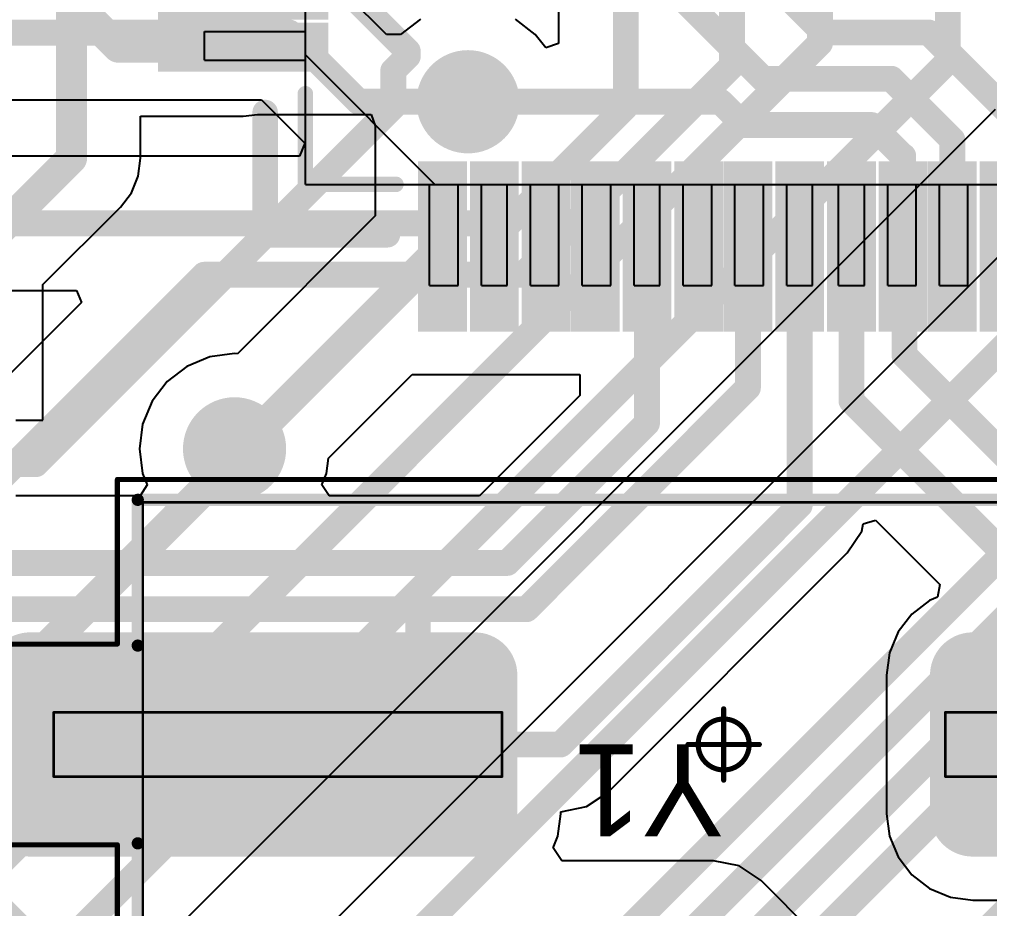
# Model space of a CAD drawing. Header units: millimetres. Extents: x 12 to 126, y 25 to 105.
# Drawn here: x 34.69 to 44.21, y 70.19 to 78.91 of the extents above; entities that cross this region are included whole.
import ezdxf

# ---------------------------------------------------------------- set-up
doc = ezdxf.new("R2010")
doc.units = ezdxf.units.MM
for name, color, linetype in [('BottomLayer', 5, 'Continuous'), ('BottomSolder', 6, 'Continuous'), ('Mechanical11', 56, 'Continuous'), ('Mechanical12', 56, 'Continuous'), ('Mechanical13', 56, 'Continuous'), ('Mechanical15', 56, 'Continuous'), ('Mechanical16', 56, 'Continuous'), ('MultiLayer', 9, 'Continuous'), ('TopLayer', 1, 'Continuous'), ('TopOverlay', 2, 'Continuous'), ('TopPaste', 8, 'Continuous'), ('TopSolder', 216, 'Continuous'), ('ViaHoleLayer', 16, 'Continuous')]:
    doc.layers.add(name, color=color, linetype=linetype)

# ---------------------------------------------------------------- blocks, each defined once
blk = doc.blocks.new('XTAL1140X475X430D1315L440X63M_31')
at = {"layer": 'Mechanical11', "const_width": 0.12}
for points in [[(5.75, 2.4), (5.75, -2.4)], [(5.75, -2.4), (-5.75, -2.4)]]:
    blk.add_lwpolyline(points, dxfattribs=at)
at = {"layer": 'Mechanical11', "const_width": 0.06}
blk.add_lwpolyline([(5.72, -2.4, 1), (5.78, -2.4, 1)], format="xyb", close=True, dxfattribs=at)
blk.add_lwpolyline([(5.72, -2.4, 1), (5.78, -2.4, 1)], format="xyb", close=True, dxfattribs=at)
at = {"layer": 'Mechanical12', "const_width": 0.025}
for points in [[(5.7, 2.375), (5.7, -2.375)], [(-2.175, 0.315), (-6.575, 0.315)], [(-2.175, 0.315), (-2.175, -0.315)], [(2.175, 0.315), (2.175, -0.315)], [(6.575, 0.315), (2.175, 0.315)], [(6.575, 0.315), (6.575, -0.315)], [(-2.175, -0.315), (-6.575, -0.315)], [(6.575, -0.315), (2.175, -0.315)], [(5.7, -2.375), (-5.7, -2.375)]]:
    blk.add_lwpolyline(points, dxfattribs=at)
at = {"layer": 'Mechanical12', "const_width": 0.0125}
for points in [[(-2.1813, 0.315, 1), (-2.1688, 0.315, 1)], [(-2.1813, 0.315, 1), (-2.1688, 0.315, 1)], [(2.1687, 0.315, 1), (2.1812, 0.315, 1)], [(2.1687, 0.315, 1), (2.1812, 0.315, 1)], [(6.5687, 0.315, 1), (6.5812, 0.315, 1)], [(6.5687, 0.315, 1), (6.5812, 0.315, 1)], [(-2.1813, -0.315, 1), (-2.1688, -0.315, 1)], [(-2.1813, -0.315, 1), (-2.1688, -0.315, 1)], [(2.1687, -0.315, 1), (2.1812, -0.315, 1)], [(2.1687, -0.315, 1), (2.1812, -0.315, 1)], [(6.5687, -0.315, 1), (6.5812, -0.315, 1)], [(6.5687, -0.315, 1), (6.5812, -0.315, 1)], [(5.6937, -2.375, 1), (5.7062, -2.375, 1)], [(5.6937, -2.375, 1), (5.7062, -2.375, 1)]]:
    blk.add_lwpolyline(points, format="xyb", close=True, dxfattribs=at)
at = {"layer": 'Mechanical15', "const_width": 0.05}
for points in [[(5.95, 2.6), (5.95, 0.985)], [(7.325, 0.985), (5.95, 0.985)], [(0, 0.35), (0, -0.35)], [(0.35, 0), (-0.35, 0)], [(5.95, -0.985), (5.95, -2.6)], [(7.325, -0.985), (5.95, -0.985)], [(5.95, -2.6), (-5.95, -2.6)]]:
    blk.add_lwpolyline(points, dxfattribs=at)
at = {"layer": 'Mechanical15'}
for points, const_width in [([(5.9375, 0.985, 1), (5.9625, 0.985, 1)], 0.025), ([(5.9375, 0.985, 1), (5.9625, 0.985, 1)], 0.025), ([(-0.0125, 0.35, 1), (0.0125, 0.35, 1)], 0.025), ([(0.25, 0, 1), (-0.25, 0, 1)], 0.05), ([(-0.3625, 0, 1), (-0.3375, 0, 1)], 0.025), ([(-0.2625, 0, 1), (-0.2375, 0, 1)], 0.025), ([(0.2375, 0, 1), (0.2625, 0, 1)], 0.025), ([(0.3375, 0, 1), (0.3625, 0, 1)], 0.025), ([(-0.0125, -0.35, 1), (0.0125, -0.35, 1)], 0.025), ([(5.9375, -0.985, 1), (5.9625, -0.985, 1)], 0.025), ([(5.9375, -0.985, 1), (5.9625, -0.985, 1)], 0.025), ([(5.9375, -2.6, 1), (5.9625, -2.6, 1)], 0.025), ([(5.9375, -2.6, 1), (5.9625, -2.6, 1)], 0.025)]:
    blk.add_lwpolyline(points, format="xyb", close=True, dxfattribs=dict(at, const_width=const_width))
at = {"layer": 'TopLayer', "const_width": 0.32}
for points in [[(-2.605, 0.68, 1), (-2.285, 0.68, 1)], [(2.285, 0.68, 1), (2.605, 0.68, 1)], [(6.645, 0.68, 1), (6.965, 0.68, 1)], [(-2.605, -0.68, 1), (-2.285, -0.68, 1)], [(2.285, -0.68, 1), (2.605, -0.68, 1)], [(6.645, -0.68, 1), (6.965, -0.68, 1)]]:
    blk.add_lwpolyline(points, format="xyb", close=True, dxfattribs=at)
at = {"layer": 'TopLayer'}
for points in [[(-2.445, 1), (-6.805, 1), (-2.445, -1), (-6.805, -1)], [(2.445, -1), (6.805, -1), (2.445, 1), (6.805, 1)], [(-2.125, 0.68), (-7.125, 0.68), (-2.125, -0.68), (-7.125, -0.68)], [(2.125, -0.68), (7.125, -0.68), (2.125, 0.68), (7.125, 0.68)]]:
    blk.add_solid(points, dxfattribs=at)
at = {"layer": 'TopOverlay', "const_width": 0.12}
for points in [[(5.75, 2.4), (5.75, 0.97)], [(5.75, -0.97), (5.75, -2.4)], [(5.75, -2.4), (-5.75, -2.4)]]:
    blk.add_lwpolyline(points, dxfattribs=at)
at = {"layer": 'TopOverlay', "const_width": 0.06}
for points in [[(5.72, 0.97, 1), (5.78, 0.97, 1)], [(5.72, -0.97, 1), (5.78, -0.97, 1)], [(5.72, -2.4, 1), (5.78, -2.4, 1)], [(5.72, -2.4, 1), (5.78, -2.4, 1)]]:
    blk.add_lwpolyline(points, format="xyb", close=True, dxfattribs=at)
at = {"layer": 'TopPaste', "const_width": 0.32}
for points in [[(-2.605, 0.68, 1), (-2.285, 0.68, 1)], [(2.285, 0.68, 1), (2.605, 0.68, 1)], [(6.645, 0.68, 1), (6.965, 0.68, 1)], [(-2.605, -0.68, 1), (-2.285, -0.68, 1)], [(2.285, -0.68, 1), (2.605, -0.68, 1)], [(6.645, -0.68, 1), (6.965, -0.68, 1)]]:
    blk.add_lwpolyline(points, format="xyb", close=True, dxfattribs=at)
at = {"layer": 'TopPaste'}
for points in [[(-2.445, 1), (-6.805, 1), (-2.445, -1), (-6.805, -1)], [(2.445, -1), (6.805, -1), (2.445, 1), (6.805, 1)], [(-2.125, 0.68), (-7.125, 0.68), (-2.125, -0.68), (-7.125, -0.68)], [(2.125, -0.68), (7.125, -0.68), (2.125, 0.68), (7.125, 0.68)]]:
    blk.add_solid(points, dxfattribs=at)
at = {"layer": 'TopSolder', "const_width": 0.42}
for points in [[(-2.655, 0.68, 1), (-2.235, 0.68, 1)], [(2.235, 0.68, 1), (2.655, 0.68, 1)], [(6.595, 0.68, 1), (7.015, 0.68, 1)], [(-2.655, -0.68, 1), (-2.235, -0.68, 1)], [(2.235, -0.68, 1), (2.655, -0.68, 1)], [(6.595, -0.68, 1), (7.015, -0.68, 1)]]:
    blk.add_lwpolyline(points, format="xyb", close=True, dxfattribs=at)
at = {"layer": 'TopSolder'}
for points in [[(-2.445, 1.1), (-6.805, 1.1), (-2.445, -1.1), (-6.805, -1.1)], [(2.445, -1.1), (6.805, -1.1), (2.445, 1.1), (6.805, 1.1)], [(-2.025, 0.68), (-7.225, 0.68), (-2.025, -0.68), (-7.225, -0.68)], [(2.025, -0.68), (7.225, -0.68), (2.025, 0.68), (7.225, 0.68)]]:
    blk.add_solid(points, dxfattribs=at)
at = {"layer": 'Mechanical16'}
blk.add_text('Y1', height=0.9, dxfattribs=at).set_placement((0, 0))
blk = doc.blocks.new('QFP50P1200X1200X160_64N_99')
at = {"layer": 'Mechanical13'}
for points in [[(-3.8862, 6.096), (-3.8862, 5.1054)], [(-3.8862, 6.096), (-3.6068, 6.096)], [(-3.8862, 6.096), (-3.8862, 5.1054)], [(-3.8862, 6.096), (-3.6068, 6.096)], [(-3.6068, 6.096), (-3.6068, 5.1054)], [(-3.6068, 6.096), (-3.6068, 5.1054)], [(-5.1054, 5.1054), (-5.1054, -5.1054)], [(-5.1054, 5.1054), (5.1054, 5.1054)], [(-3.8354, 5.1054), (-5.1054, 3.8354)], [(-5.1054, 5.1054), (-5.1054, -5.1054)], [(-5.1054, 5.1054), (5.1054, 5.1054)], [(-3.8354, 5.1054), (-5.1054, 3.8354)], [(-3.8862, 5.1054), (-3.8354, 5.1054)], [(-3.8862, 5.1054), (-3.8354, 5.1054)], [(-3.8354, 5.1054), (-3.6068, 5.1054)], [(-3.8354, 5.1054), (-3.6068, 5.1054)], [(-6.096, 3.8862), (-6.096, 3.6068)], [(-6.096, 3.8862), (-5.1054, 3.8862)], [(-6.096, 3.8862), (-6.096, 3.6068)], [(-6.096, 3.8862), (-5.1054, 3.8862)], [(-5.1054, 3.8862), (-5.1054, 3.8354)], [(-5.1054, 3.8862), (-5.1054, 3.8354)], [(-5.1054, 3.8354), (-5.1054, 3.6068)], [(-5.1054, 3.8354), (-5.1054, 3.6068)], [(-6.096, 3.6068), (-5.1054, 3.6068)], [(-6.096, 3.6068), (-5.1054, 3.6068)], [(-6.096, 3.3782), (-6.096, 3.1242)], [(-6.096, 3.3782), (-5.1054, 3.3782)], [(-6.096, 3.3782), (-6.096, 3.1242)], [(-6.096, 3.3782), (-5.1054, 3.3782)], [(-5.1054, 3.3782), (-5.1054, 3.1242)], [(-5.1054, 3.3782), (-5.1054, 3.1242)], [(-6.096, 3.1242), (-5.1054, 3.1242)], [(-6.096, 3.1242), (-5.1054, 3.1242)], [(-6.096, 2.8956), (-6.096, 2.6162)], [(-6.096, 2.8956), (-5.1054, 2.8956)], [(-6.096, 2.8956), (-6.096, 2.6162)], [(-6.096, 2.8956), (-5.1054, 2.8956)], [(-5.1054, 2.8956), (-5.1054, 2.6162)], [(-5.1054, 2.8956), (-5.1054, 2.6162)], [(-6.096, 2.6162), (-5.1054, 2.6162)], [(-6.096, 2.6162), (-5.1054, 2.6162)], [(-6.096, 2.3876), (-6.096, 2.1082)], [(-6.096, 2.3876), (-5.1054, 2.3876)], [(-6.096, 2.3876), (-6.096, 2.1082)], [(-6.096, 2.3876), (-5.1054, 2.3876)], [(-5.1054, 2.3876), (-5.1054, 2.1082)], [(-5.1054, 2.3876), (-5.1054, 2.1082)], [(-6.096, 2.1082), (-5.1054, 2.1082)], [(-6.096, 2.1082), (-5.1054, 2.1082)], [(-6.096, 1.8796), (-6.096, 1.6256)], [(-6.096, 1.8796), (-5.1054, 1.8796)], [(-6.096, 1.8796), (-6.096, 1.6256)], [(-6.096, 1.8796), (-5.1054, 1.8796)], [(-5.1054, 1.8796), (-5.1054, 1.6256)], [(-5.1054, 1.8796), (-5.1054, 1.6256)], [(-6.096, 1.6256), (-5.1054, 1.6256)], [(-6.096, 1.6256), (-5.1054, 1.6256)], [(-6.096, 1.397), (-6.096, 1.1176)], [(-6.096, 1.397), (-5.1054, 1.397)], [(-6.096, 1.397), (-6.096, 1.1176)], [(-6.096, 1.397), (-5.1054, 1.397)], [(-5.1054, 1.397), (-5.1054, 1.1176)], [(-5.1054, 1.397), (-5.1054, 1.1176)], [(-6.096, 1.1176), (-5.1054, 1.1176)], [(-6.096, 1.1176), (-5.1054, 1.1176)], [(-6.096, 0.889), (-6.096, 0.6096)], [(-6.096, 0.889), (-5.1054, 0.889)], [(-6.096, 0.889), (-6.096, 0.6096)], [(-6.096, 0.889), (-5.1054, 0.889)], [(-5.1054, 0.889), (-5.1054, 0.6096)], [(-5.1054, 0.889), (-5.1054, 0.6096)], [(-6.096, 0.6096), (-5.1054, 0.6096)], [(-6.096, 0.6096), (-5.1054, 0.6096)], [(-6.096, 0.381), (-6.096, 0.127)], [(-6.096, 0.381), (-5.1054, 0.381)], [(-6.096, 0.381), (-6.096, 0.127)], [(-6.096, 0.381), (-5.1054, 0.381)], [(-5.1054, 0.381), (-5.1054, 0.127)], [(-5.1054, 0.381), (-5.1054, 0.127)], [(-6.096, 0.127), (-5.1054, 0.127)], [(-6.096, 0.127), (-5.1054, 0.127)], [(-6.096, -0.127), (-6.096, -0.381)], [(-6.096, -0.127), (-5.1054, -0.127)], [(-6.096, -0.127), (-6.096, -0.381)], [(-6.096, -0.127), (-5.1054, -0.127)], [(-5.1054, -0.127), (-5.1054, -0.381)], [(-5.1054, -0.127), (-5.1054, -0.381)], [(-6.096, -0.381), (-5.1054, -0.381)], [(-6.096, -0.381), (-5.1054, -0.381)], [(-6.096, -0.6096), (-6.096, -0.889)], [(-6.096, -0.6096), (-5.1054, -0.6096)], [(-6.096, -0.6096), (-6.096, -0.889)], [(-6.096, -0.6096), (-5.1054, -0.6096)], [(-5.1054, -0.6096), (-5.1054, -0.889)], [(-5.1054, -0.6096), (-5.1054, -0.889)], [(-6.096, -0.889), (-5.1054, -0.889)], [(-6.096, -0.889), (-5.1054, -0.889)], [(-6.096, -1.1176), (-6.096, -1.397)], [(-6.096, -1.1176), (-5.1054, -1.1176)], [(-6.096, -1.1176), (-6.096, -1.397)], [(-6.096, -1.1176), (-5.1054, -1.1176)], [(-5.1054, -1.1176), (-5.1054, -1.397)], [(-5.1054, -1.1176), (-5.1054, -1.397)], [(-6.096, -1.397), (-5.1054, -1.397)], [(-6.096, -1.397), (-5.1054, -1.397)]]:
    blk.add_lwpolyline(points, dxfattribs=at)
for points in [[(-3.8862, 6.096, 1), (-3.8862, 6.096, 1)], [(-3.8862, 6.096, 1), (-3.8862, 6.096, 1)], [(-3.8862, 6.096, 1), (-3.8862, 6.096, 1)], [(-3.8862, 6.096, 1), (-3.8862, 6.096, 1)], [(-3.6068, 6.096, 1), (-3.6068, 6.096, 1)], [(-3.6068, 6.096, 1), (-3.6068, 6.096, 1)], [(-3.6068, 6.096, 1), (-3.6068, 6.096, 1)], [(-3.6068, 6.096, 1), (-3.6068, 6.096, 1)], [(-5.1054, 5.1054, 1), (-5.1054, 5.1054, 1)], [(-5.1054, 5.1054, 1), (-5.1054, 5.1054, 1)], [(-5.1054, 5.1054, 1), (-5.1054, 5.1054, 1)], [(-5.1054, 5.1054, 1), (-5.1054, 5.1054, 1)], [(-3.8862, 5.1054, 1), (-3.8862, 5.1054, 1)], [(-3.8862, 5.1054, 1), (-3.8862, 5.1054, 1)], [(-3.8862, 5.1054, 1), (-3.8862, 5.1054, 1)], [(-3.8862, 5.1054, 1), (-3.8862, 5.1054, 1)], [(-3.8354, 5.1054, 1), (-3.8354, 5.1054, 1)], [(-3.8354, 5.1054, 1), (-3.8354, 5.1054, 1)], [(-3.8354, 5.1054, 1), (-3.8354, 5.1054, 1)], [(-3.8354, 5.1054, 1), (-3.8354, 5.1054, 1)], [(-3.8354, 5.1054, 1), (-3.8354, 5.1054, 1)], [(-3.8354, 5.1054, 1), (-3.8354, 5.1054, 1)], [(-3.6068, 5.1054, 1), (-3.6068, 5.1054, 1)], [(-3.6068, 5.1054, 1), (-3.6068, 5.1054, 1)], [(-3.6068, 5.1054, 1), (-3.6068, 5.1054, 1)], [(-3.6068, 5.1054, 1), (-3.6068, 5.1054, 1)], [(-6.096, 3.8862, 1), (-6.096, 3.8862, 1)], [(-6.096, 3.8862, 1), (-6.096, 3.8862, 1)], [(-6.096, 3.8862, 1), (-6.096, 3.8862, 1)], [(-6.096, 3.8862, 1), (-6.096, 3.8862, 1)], [(-5.1054, 3.8862, 1), (-5.1054, 3.8862, 1)], [(-5.1054, 3.8862, 1), (-5.1054, 3.8862, 1)], [(-5.1054, 3.8862, 1), (-5.1054, 3.8862, 1)], [(-5.1054, 3.8862, 1), (-5.1054, 3.8862, 1)], [(-5.1054, 3.8354, 1), (-5.1054, 3.8354, 1)], [(-5.1054, 3.8354, 1), (-5.1054, 3.8354, 1)], [(-5.1054, 3.8354, 1), (-5.1054, 3.8354, 1)], [(-5.1054, 3.8354, 1), (-5.1054, 3.8354, 1)], [(-5.1054, 3.8354, 1), (-5.1054, 3.8354, 1)], [(-5.1054, 3.8354, 1), (-5.1054, 3.8354, 1)], [(-6.096, 3.6068, 1), (-6.096, 3.6068, 1)], [(-6.096, 3.6068, 1), (-6.096, 3.6068, 1)], [(-6.096, 3.6068, 1), (-6.096, 3.6068, 1)], [(-6.096, 3.6068, 1), (-6.096, 3.6068, 1)], [(-5.1054, 3.6068, 1), (-5.1054, 3.6068, 1)], [(-5.1054, 3.6068, 1), (-5.1054, 3.6068, 1)], [(-5.1054, 3.6068, 1), (-5.1054, 3.6068, 1)], [(-5.1054, 3.6068, 1), (-5.1054, 3.6068, 1)], [(-6.096, 3.3782, 1), (-6.096, 3.3782, 1)], [(-6.096, 3.3782, 1), (-6.096, 3.3782, 1)], [(-6.096, 3.3782, 1), (-6.096, 3.3782, 1)], [(-6.096, 3.3782, 1), (-6.096, 3.3782, 1)], [(-5.1054, 3.3782, 1), (-5.1054, 3.3782, 1)], [(-5.1054, 3.3782, 1), (-5.1054, 3.3782, 1)], [(-5.1054, 3.3782, 1), (-5.1054, 3.3782, 1)], [(-5.1054, 3.3782, 1), (-5.1054, 3.3782, 1)], [(-6.096, 3.1242, 1), (-6.096, 3.1242, 1)], [(-6.096, 3.1242, 1), (-6.096, 3.1242, 1)], [(-6.096, 3.1242, 1), (-6.096, 3.1242, 1)], [(-6.096, 3.1242, 1), (-6.096, 3.1242, 1)], [(-5.1054, 3.1242, 1), (-5.1054, 3.1242, 1)], [(-5.1054, 3.1242, 1), (-5.1054, 3.1242, 1)], [(-5.1054, 3.1242, 1), (-5.1054, 3.1242, 1)], [(-5.1054, 3.1242, 1), (-5.1054, 3.1242, 1)], [(-6.096, 2.8956, 1), (-6.096, 2.8956, 1)], [(-6.096, 2.8956, 1), (-6.096, 2.8956, 1)], [(-6.096, 2.8956, 1), (-6.096, 2.8956, 1)], [(-6.096, 2.8956, 1), (-6.096, 2.8956, 1)], [(-5.1054, 2.8956, 1), (-5.1054, 2.8956, 1)], [(-5.1054, 2.8956, 1), (-5.1054, 2.8956, 1)], [(-5.1054, 2.8956, 1), (-5.1054, 2.8956, 1)], [(-5.1054, 2.8956, 1), (-5.1054, 2.8956, 1)], [(-6.096, 2.6162, 1), (-6.096, 2.6162, 1)], [(-6.096, 2.6162, 1), (-6.096, 2.6162, 1)], [(-6.096, 2.6162, 1), (-6.096, 2.6162, 1)], [(-6.096, 2.6162, 1), (-6.096, 2.6162, 1)], [(-5.1054, 2.6162, 1), (-5.1054, 2.6162, 1)], [(-5.1054, 2.6162, 1), (-5.1054, 2.6162, 1)], [(-5.1054, 2.6162, 1), (-5.1054, 2.6162, 1)], [(-5.1054, 2.6162, 1), (-5.1054, 2.6162, 1)], [(-6.096, 2.3876, 1), (-6.096, 2.3876, 1)], [(-6.096, 2.3876, 1), (-6.096, 2.3876, 1)], [(-6.096, 2.3876, 1), (-6.096, 2.3876, 1)], [(-6.096, 2.3876, 1), (-6.096, 2.3876, 1)], [(-5.1054, 2.3876, 1), (-5.1054, 2.3876, 1)], [(-5.1054, 2.3876, 1), (-5.1054, 2.3876, 1)], [(-5.1054, 2.3876, 1), (-5.1054, 2.3876, 1)], [(-5.1054, 2.3876, 1), (-5.1054, 2.3876, 1)], [(-6.096, 2.1082, 1), (-6.096, 2.1082, 1)], [(-6.096, 2.1082, 1), (-6.096, 2.1082, 1)], [(-6.096, 2.1082, 1), (-6.096, 2.1082, 1)], [(-6.096, 2.1082, 1), (-6.096, 2.1082, 1)], [(-5.1054, 2.1082, 1), (-5.1054, 2.1082, 1)], [(-5.1054, 2.1082, 1), (-5.1054, 2.1082, 1)], [(-5.1054, 2.1082, 1), (-5.1054, 2.1082, 1)], [(-5.1054, 2.1082, 1), (-5.1054, 2.1082, 1)], [(-6.096, 1.8796, 1), (-6.096, 1.8796, 1)], [(-6.096, 1.8796, 1), (-6.096, 1.8796, 1)], [(-6.096, 1.8796, 1), (-6.096, 1.8796, 1)], [(-6.096, 1.8796, 1), (-6.096, 1.8796, 1)], [(-5.1054, 1.8796, 1), (-5.1054, 1.8796, 1)], [(-5.1054, 1.8796, 1), (-5.1054, 1.8796, 1)], [(-5.1054, 1.8796, 1), (-5.1054, 1.8796, 1)], [(-5.1054, 1.8796, 1), (-5.1054, 1.8796, 1)], [(-6.096, 1.6256, 1), (-6.096, 1.6256, 1)], [(-6.096, 1.6256, 1), (-6.096, 1.6256, 1)], [(-6.096, 1.6256, 1), (-6.096, 1.6256, 1)], [(-6.096, 1.6256, 1), (-6.096, 1.6256, 1)], [(-5.1054, 1.6256, 1), (-5.1054, 1.6256, 1)], [(-5.1054, 1.6256, 1), (-5.1054, 1.6256, 1)], [(-5.1054, 1.6256, 1), (-5.1054, 1.6256, 1)], [(-5.1054, 1.6256, 1), (-5.1054, 1.6256, 1)], [(-6.096, 1.397, 1), (-6.096, 1.397, 1)], [(-6.096, 1.397, 1), (-6.096, 1.397, 1)], [(-6.096, 1.397, 1), (-6.096, 1.397, 1)], [(-6.096, 1.397, 1), (-6.096, 1.397, 1)], [(-5.1054, 1.397, 1), (-5.1054, 1.397, 1)], [(-5.1054, 1.397, 1), (-5.1054, 1.397, 1)], [(-5.1054, 1.397, 1), (-5.1054, 1.397, 1)], [(-5.1054, 1.397, 1), (-5.1054, 1.397, 1)], [(-6.096, 1.1176, 1), (-6.096, 1.1176, 1)], [(-6.096, 1.1176, 1), (-6.096, 1.1176, 1)], [(-6.096, 1.1176, 1), (-6.096, 1.1176, 1)], [(-6.096, 1.1176, 1), (-6.096, 1.1176, 1)], [(-5.1054, 1.1176, 1), (-5.1054, 1.1176, 1)], [(-5.1054, 1.1176, 1), (-5.1054, 1.1176, 1)], [(-5.1054, 1.1176, 1), (-5.1054, 1.1176, 1)], [(-5.1054, 1.1176, 1), (-5.1054, 1.1176, 1)], [(-6.096, 0.889, 1), (-6.096, 0.889, 1)], [(-6.096, 0.889, 1), (-6.096, 0.889, 1)], [(-6.096, 0.889, 1), (-6.096, 0.889, 1)], [(-6.096, 0.889, 1), (-6.096, 0.889, 1)], [(-5.1054, 0.889, 1), (-5.1054, 0.889, 1)], [(-5.1054, 0.889, 1), (-5.1054, 0.889, 1)], [(-5.1054, 0.889, 1), (-5.1054, 0.889, 1)], [(-5.1054, 0.889, 1), (-5.1054, 0.889, 1)], [(-6.096, 0.6096, 1), (-6.096, 0.6096, 1)], [(-6.096, 0.6096, 1), (-6.096, 0.6096, 1)], [(-6.096, 0.6096, 1), (-6.096, 0.6096, 1)], [(-6.096, 0.6096, 1), (-6.096, 0.6096, 1)], [(-5.1054, 0.6096, 1), (-5.1054, 0.6096, 1)], [(-5.1054, 0.6096, 1), (-5.1054, 0.6096, 1)], [(-5.1054, 0.6096, 1), (-5.1054, 0.6096, 1)], [(-5.1054, 0.6096, 1), (-5.1054, 0.6096, 1)], [(-6.096, 0.381, 1), (-6.096, 0.381, 1)], [(-6.096, 0.381, 1), (-6.096, 0.381, 1)], [(-6.096, 0.381, 1), (-6.096, 0.381, 1)], [(-6.096, 0.381, 1), (-6.096, 0.381, 1)], [(-5.1054, 0.381, 1), (-5.1054, 0.381, 1)], [(-5.1054, 0.381, 1), (-5.1054, 0.381, 1)], [(-5.1054, 0.381, 1), (-5.1054, 0.381, 1)], [(-5.1054, 0.381, 1), (-5.1054, 0.381, 1)], [(-6.096, 0.127, 1), (-6.096, 0.127, 1)], [(-6.096, 0.127, 1), (-6.096, 0.127, 1)], [(-6.096, 0.127, 1), (-6.096, 0.127, 1)], [(-6.096, 0.127, 1), (-6.096, 0.127, 1)], [(-5.1054, 0.127, 1), (-5.1054, 0.127, 1)], [(-5.1054, 0.127, 1), (-5.1054, 0.127, 1)], [(-5.1054, 0.127, 1), (-5.1054, 0.127, 1)], [(-5.1054, 0.127, 1), (-5.1054, 0.127, 1)], [(-6.096, -0.127, 1), (-6.096, -0.127, 1)], [(-6.096, -0.127, 1), (-6.096, -0.127, 1)], [(-6.096, -0.127, 1), (-6.096, -0.127, 1)], [(-6.096, -0.127, 1), (-6.096, -0.127, 1)], [(-5.1054, -0.127, 1), (-5.1054, -0.127, 1)], [(-5.1054, -0.127, 1), (-5.1054, -0.127, 1)], [(-5.1054, -0.127, 1), (-5.1054, -0.127, 1)], [(-5.1054, -0.127, 1), (-5.1054, -0.127, 1)], [(-6.096, -0.381, 1), (-6.096, -0.381, 1)], [(-6.096, -0.381, 1), (-6.096, -0.381, 1)], [(-6.096, -0.381, 1), (-6.096, -0.381, 1)], [(-6.096, -0.381, 1), (-6.096, -0.381, 1)], [(-5.1054, -0.381, 1), (-5.1054, -0.381, 1)], [(-5.1054, -0.381, 1), (-5.1054, -0.381, 1)], [(-5.1054, -0.381, 1), (-5.1054, -0.381, 1)], [(-5.1054, -0.381, 1), (-5.1054, -0.381, 1)], [(-6.096, -0.6096, 1), (-6.096, -0.6096, 1)], [(-6.096, -0.6096, 1), (-6.096, -0.6096, 1)], [(-6.096, -0.6096, 1), (-6.096, -0.6096, 1)], [(-6.096, -0.6096, 1), (-6.096, -0.6096, 1)], [(-5.1054, -0.6096, 1), (-5.1054, -0.6096, 1)], [(-5.1054, -0.6096, 1), (-5.1054, -0.6096, 1)], [(-5.1054, -0.6096, 1), (-5.1054, -0.6096, 1)], [(-5.1054, -0.6096, 1), (-5.1054, -0.6096, 1)], [(-6.096, -0.889, 1), (-6.096, -0.889, 1)], [(-6.096, -0.889, 1), (-6.096, -0.889, 1)], [(-6.096, -0.889, 1), (-6.096, -0.889, 1)], [(-6.096, -0.889, 1), (-6.096, -0.889, 1)], [(-5.1054, -0.889, 1), (-5.1054, -0.889, 1)], [(-5.1054, -0.889, 1), (-5.1054, -0.889, 1)], [(-5.1054, -0.889, 1), (-5.1054, -0.889, 1)], [(-5.1054, -0.889, 1), (-5.1054, -0.889, 1)], [(-6.096, -1.1176, 1), (-6.096, -1.1176, 1)], [(-6.096, -1.1176, 1), (-6.096, -1.1176, 1)], [(-6.096, -1.1176, 1), (-6.096, -1.1176, 1)], [(-6.096, -1.1176, 1), (-6.096, -1.1176, 1)], [(-5.1054, -1.1176, 1), (-5.1054, -1.1176, 1)], [(-5.1054, -1.1176, 1), (-5.1054, -1.1176, 1)], [(-5.1054, -1.1176, 1), (-5.1054, -1.1176, 1)], [(-5.1054, -1.1176, 1), (-5.1054, -1.1176, 1)], [(-6.096, -1.397, 1), (-6.096, -1.397, 1)], [(-6.096, -1.397, 1), (-6.096, -1.397, 1)], [(-6.096, -1.397, 1), (-6.096, -1.397, 1)], [(-6.096, -1.397, 1), (-6.096, -1.397, 1)], [(-5.1054, -1.397, 1), (-5.1054, -1.397, 1)], [(-5.1054, -1.397, 1), (-5.1054, -1.397, 1)], [(-5.1054, -1.397, 1), (-5.1054, -1.397, 1)], [(-5.1054, -1.397, 1), (-5.1054, -1.397, 1)]]:
    blk.add_lwpolyline(points, format="xyb", close=True, dxfattribs=at)
at = {"layer": 'TopLayer'}
for points in [[(-3.6195, 6.4516), (-3.8989, 6.4516), (-3.6195, 4.9784), (-3.8989, 4.9784)], [(-6.4516, 3.8989), (-6.4516, 3.6195), (-4.9784, 3.8989), (-4.9784, 3.6195)], [(-6.4516, 3.3909), (-6.4516, 3.1115), (-4.9784, 3.3909), (-4.9784, 3.1115)], [(-6.4516, 2.8829), (-6.4516, 2.6035), (-4.9784, 2.8829), (-4.9784, 2.6035)], [(-6.4516, 2.4003), (-6.4516, 2.1209), (-4.9784, 2.4003), (-4.9784, 2.1209)], [(-6.4516, 1.8923), (-6.4516, 1.6129), (-4.9784, 1.8923), (-4.9784, 1.6129)], [(-6.4516, 1.3843), (-6.4516, 1.1049), (-4.9784, 1.3843), (-4.9784, 1.1049)], [(-6.4516, 0.9017), (-6.4516, 0.6223), (-4.9784, 0.9017), (-4.9784, 0.6223)], [(-6.4516, 0.3937), (-6.4516, 0.1143), (-4.9784, 0.3937), (-4.9784, 0.1143)], [(-6.4516, -0.1143), (-6.4516, -0.3937), (-4.9784, -0.1143), (-4.9784, -0.3937)], [(-6.4516, -0.6223), (-6.4516, -0.9017), (-4.9784, -0.6223), (-4.9784, -0.9017)], [(-6.4516, -1.1049), (-6.4516, -1.3843), (-4.9784, -1.1049), (-4.9784, -1.3843)]]:
    blk.add_solid(points, dxfattribs=at)
at = {"layer": 'TopOverlay', "const_width": 0.1524}
for points in [[(-5.1054, 5.1054), (-5.1054, 4.2164)], [(-5.1054, 5.1054), (-4.2164, 5.1054)]]:
    blk.add_lwpolyline(points, dxfattribs=at)
at = {"layer": 'TopOverlay', "const_width": 0.0762}
for points in [[(-5.1435, 5.1054, 1), (-5.0673, 5.1054, 1)], [(-5.1435, 5.1054, 1), (-5.0673, 5.1054, 1)], [(-4.2545, 5.1054, 1), (-4.1783, 5.1054, 1)], [(-5.1435, 4.2164, 1), (-5.0673, 4.2164, 1)]]:
    blk.add_lwpolyline(points, format="xyb", close=True, dxfattribs=at)
at = {"layer": 'TopPaste'}
for points in [[(-3.6195, 6.4516), (-3.8989, 6.4516), (-3.6195, 4.9784), (-3.8989, 4.9784)], [(-6.4516, 3.8989), (-6.4516, 3.6195), (-4.9784, 3.8989), (-4.9784, 3.6195)], [(-6.4516, 3.3909), (-6.4516, 3.1115), (-4.9784, 3.3909), (-4.9784, 3.1115)], [(-6.4516, 2.8829), (-6.4516, 2.6035), (-4.9784, 2.8829), (-4.9784, 2.6035)], [(-6.4516, 2.4003), (-6.4516, 2.1209), (-4.9784, 2.4003), (-4.9784, 2.1209)], [(-6.4516, 1.8923), (-6.4516, 1.6129), (-4.9784, 1.8923), (-4.9784, 1.6129)], [(-6.4516, 1.3843), (-6.4516, 1.1049), (-4.9784, 1.3843), (-4.9784, 1.1049)], [(-6.4516, 0.9017), (-6.4516, 0.6223), (-4.9784, 0.9017), (-4.9784, 0.6223)], [(-6.4516, 0.3937), (-6.4516, 0.1143), (-4.9784, 0.3937), (-4.9784, 0.1143)], [(-6.4516, -0.1143), (-6.4516, -0.3937), (-4.9784, -0.1143), (-4.9784, -0.3937)], [(-6.4516, -0.6223), (-6.4516, -0.9017), (-4.9784, -0.6223), (-4.9784, -0.9017)], [(-6.4516, -1.1049), (-6.4516, -1.3843), (-4.9784, -1.1049), (-4.9784, -1.3843)]]:
    blk.add_solid(points, dxfattribs=at)
at = {"layer": 'TopSolder'}
for points in [[(-3.5195, 6.5516), (-3.9989, 6.5516), (-3.5195, 4.8784), (-3.9989, 4.8784)], [(-3.0115, 6.5516), (-3.4909, 6.5516), (-3.0115, 4.8784), (-3.4909, 4.8784)], [(-6.5516, 3.9989), (-6.5516, 3.5195), (-4.8784, 3.9989), (-4.8784, 3.5195)], [(-6.5516, 3.4909), (-6.5516, 3.0115), (-4.8784, 3.4909), (-4.8784, 3.0115)], [(-6.5516, 2.9829), (-6.5516, 2.5035), (-4.8784, 2.9829), (-4.8784, 2.5035)], [(-6.5516, 2.5003), (-6.5516, 2.0209), (-4.8784, 2.5003), (-4.8784, 2.0209)], [(-6.5516, 1.9923), (-6.5516, 1.5129), (-4.8784, 1.9923), (-4.8784, 1.5129)], [(-6.5516, 1.4843), (-6.5516, 1.0049), (-4.8784, 1.4843), (-4.8784, 1.0049)], [(-6.5516, 1.0017), (-6.5516, 0.5223), (-4.8784, 1.0017), (-4.8784, 0.5223)], [(-6.5516, 0.4937), (-6.5516, 0.0143), (-4.8784, 0.4937), (-4.8784, 0.0143)], [(-6.5516, -0.0143), (-6.5516, -0.4937), (-4.8784, -0.0143), (-4.8784, -0.4937)], [(-6.5516, -0.5223), (-6.5516, -1.0017), (-4.8784, -0.5223), (-4.8784, -1.0017)], [(-6.5516, -1.0049), (-6.5516, -1.4843), (-4.8784, -1.0049), (-4.8784, -1.4843)], [(-6.5516, -1.5129), (-6.5516, -1.9923), (-4.8784, -1.5129), (-4.8784, -1.9923)]]:
    blk.add_solid(points, dxfattribs=at)

msp = doc.modelspace()

# ---------------------------------------------------------------- linework, layer by layer
at = {"layer": 'BottomLayer'}
for p, q in [((39.9803, 79.7942), (39.9803, 78.6759)), ((38.2901, 78.7647), (37.8045, 79.2503)), ((38.6234, 78.9142), (38.4299, 78.7657)), ((39.7513, 78.7657), (39.5578, 78.9142)), ((38.4291, 78.7647), (38.2901, 78.7647)), ((38.4299, 78.7657), (38.4291, 78.7647)), ((39.8533, 78.6328), (39.7513, 78.7657)), ((39.9803, 78.6759), (39.8533, 78.6328)), ((46.3163, 78.6068), (37.1746, 69.4651)), ((32.3042, 78.1242), (37.0648, 78.1242)), ((37.0648, 78.1242), (37.4894, 77.6995)), ((35.8153, 69.5824), (44.2665, 78.0335)), ((37.4894, 77.6995), (37.4368, 77.5725)), ((37.4368, 77.5725), (33.1708, 77.5725)), ((33.444, 76.2531), (35.2489, 76.2531)), ((35.2489, 76.2531), (35.2975, 76.1358)), ((35.2975, 76.1358), (33.71, 74.5483))]:
    msp.add_line(p, q, dxfattribs=at)
for points, const_width in [([(40.64, 78.0582), (40.64, 80.7863)], 0.254), ([(42.545, 78.6791), (42.545, 80.7212)], 0.254), ([(43.8, 78.5), (43.8, 80.6)], 0.254), ([(41.6814, 78.4576), (41.6814, 79.6798)], 0.254), ([(32.3042, 78.7838), (37.338, 78.7838)], 0.254), ([(37.338, 78.7838), (38.0168, 78.105)], 0.254), ([(33.9059, 70.04), (42.545, 78.6791)], 0.254), ([(32.8, 67.5), (43.8, 78.5)], 0.254), ([(39.6318, 76.408), (41.6814, 78.4576)], 0.254), ([(37.4478, 68.8054), (46.976, 78.3336)], 0.254), ([(38.0168, 78.105), (39.0906, 78.105)], 0.254), ([(39.4946, 76.9128), (40.64, 78.0582)], 0.254), ([(33.1708, 76.9128), (39.4946, 76.9128)], 0.254), ([(39.0252, 68.3514), (47.43, 76.7562)], 0.254), ([(38.4057, 67.0898), (47.884, 76.5681)], 0.254), ([(33.9832, 73.8886), (36.5026, 76.408)], 0.254), ([(36.5026, 76.408), (39.6318, 76.408)], 0.254), ([(37.2, 65.2421), (48.338, 76.3801)], 0.254), ([(39.1, 66.5), (48.792, 76.192)], 0.254), ([(40.8, 66.6), (49.246, 75.046)], 0.254), ([(33.7, 71.5), (36.8, 74.6)], 0.3048)]:
    msp.add_lwpolyline(points, dxfattribs=dict(at, const_width=const_width))
for points, const_width in [([(37.2745, 78.7838, 1), (37.4015, 78.7838, 1)], 0.127), ([(37.2745, 78.7838, 1), (37.4015, 78.7838, 1)], 0.127), ([(42.4815, 78.6791, 1), (42.6085, 78.6791, 1)], 0.127), ([(42.4815, 78.6791, 1), (42.6085, 78.6791, 1)], 0.127), ([(41.6179, 78.4576, 1), (41.7449, 78.4576, 1)], 0.127), ([(41.6179, 78.4576, 1), (41.7449, 78.4576, 1)], 0.127), ([(43.7365, 78.5, 1), (43.8635, 78.5, 1)], 0.127), ([(43.7365, 78.5, 1), (43.8635, 78.5, 1)], 0.127), ([(38.8874, 78.105, 1), (39.2938, 78.105, 1)], 0.4064), ([(37.9533, 78.105, 1), (38.0803, 78.105, 1)], 0.127), ([(37.9533, 78.105, 1), (38.0803, 78.105, 1)], 0.127), ([(39.0271, 78.105, 1), (39.1541, 78.105, 1)], 0.127), ([(40.5765, 78.0582, 1), (40.7035, 78.0582, 1)], 0.127), ([(40.5765, 78.0582, 1), (40.7035, 78.0582, 1)], 0.127), ([(39.4311, 76.9128, 1), (39.5581, 76.9128, 1)], 0.127), ([(39.4311, 76.9128, 1), (39.5581, 76.9128, 1)], 0.127), ([(36.4391, 76.408, 1), (36.5661, 76.408, 1)], 0.127), ([(36.4391, 76.408, 1), (36.5661, 76.408, 1)], 0.127), ([(39.5683, 76.408, 1), (39.6953, 76.408, 1)], 0.127), ([(39.5683, 76.408, 1), (39.6953, 76.408, 1)], 0.127), ([(36.5968, 74.7, 1), (37.0032, 74.7, 1)], 0.4064), ([(36.7238, 74.6, 1), (36.8762, 74.6, 1)], 0.1524)]:
    msp.add_lwpolyline(points, format="xyb", close=True, dxfattribs=dict(at, const_width=const_width))
at = {"layer": 'BottomSolder', "const_width": 0.5064}
for points in [[(38.8374, 78.105, 1), (39.3438, 78.105, 1)], [(36.5468, 74.7, 1), (37.0532, 74.7, 1)]]:
    msp.add_lwpolyline(points, format="xyb", close=True, dxfattribs=at)
at = {"layer": 'MultiLayer', "const_width": 0.4064}
for points in [[(38.8874, 78.105, 1), (39.2938, 78.105, 1)], [(36.5968, 74.7, 1), (37.0032, 74.7, 1)]]:
    msp.add_lwpolyline(points, format="xyb", close=True, dxfattribs=at)
at = {"layer": 'TopLayer'}
for p, q in [((36.885, 77.9626), (37.0255, 77.9811)), ((37.0255, 77.9811), (38.1416, 77.9811)), ((38.1416, 77.9811), (38.1811, 77.8704)), ((35.8782, 77.55), (35.8782, 77.9626)), ((35.8782, 77.9626), (36.885, 77.9626)), ((38.1811, 77.8704), (38.1811, 76.9844)), ((35.8551, 77.3744), (35.8782, 77.55)), ((35.7873, 77.2109), (35.8551, 77.3744)), ((35.6796, 77.0704), (35.7873, 77.2109)), ((34.92, 76.3109), (35.6796, 77.0704)), ((38.1811, 76.9844), (36.8275, 75.6308)), ((34.92, 74.98), (34.92, 76.3109)), ((36.5582, 75.6026), (36.3328, 75.5092)), ((36.8, 75.6344), (36.5582, 75.6026)), ((36.8275, 75.6308), (36.8, 75.6344)), ((36.3328, 75.5092), (36.1393, 75.3607)), ((37.7222, 74.6072), (38.5433, 75.4284)), ((38.5433, 75.4284), (40.1877, 75.4284)), ((40.1877, 75.4284), (40.1877, 75.2247)), ((36.1393, 75.3607), (35.9908, 75.1672)), ((40.1877, 75.2247), (39.2037, 74.2407)), ((35.9908, 75.1672), (35.8974, 74.9418)), ((34.654, 74.98), (34.92, 74.98)), ((35.8974, 74.9418), (35.8656, 74.7)), ((35.8656, 74.7), (35.8974, 74.4582)), ((37.7026, 74.4582), (37.7222, 74.6072)), ((35.8974, 74.4582), (35.9438, 74.3463)), ((37.6562, 74.3463), (37.7026, 74.4582)), ((35.9438, 74.3463), (35.8732, 74.2407)), ((37.7268, 74.2407), (37.6562, 74.3463)), ((35.8732, 74.2407), (34.654, 74.2407)), ((39.2037, 74.2407), (37.7268, 74.2407)), ((42.9695, 73.9642), (43.091, 74.001)), ((43.091, 74.001), (43.7223, 73.3698)), ((42.8125, 73.6796), (42.9555, 73.8936)), ((42.9555, 73.8936), (42.9695, 73.9642)), ((40.4665, 71.3335), (42.8125, 73.6796)), ((42.8125, 73.6796), (42.8125, 73.6796)), ((43.7223, 73.3698), (43.6975, 73.2453)), ((43.6975, 73.2453), (43.6214, 73.2137)), ((43.6214, 73.2137), (43.4459, 73.0791)), ((43.4459, 73.0791), (43.3113, 72.9036)), ((43.3113, 72.9036), (43.2266, 72.6993)), ((43.2266, 72.6993), (43.1978, 72.48)), ((43.1978, 72.48), (43.1978, 71.12)), ((40.2524, 71.1906), (40.4665, 71.3335)), ((40.0023, 71.1408), (40.2524, 71.1906)), ((40.0023, 71.12), (40.0023, 71.1408)), ((39.9734, 70.9007), (40.0023, 71.12)), ((43.1978, 71.12), (43.2266, 70.9007)), ((39.9262, 70.7867), (39.9734, 70.9007)), ((43.2266, 70.9007), (43.3113, 70.6964)), ((40.011, 70.6597), (39.9262, 70.7867)), ((41.5, 70.6597), (40.011, 70.6597)), ((41.7524, 70.6095), (41.5, 70.6597)), ((41.5, 70.6597), (41.5, 70.6597)), ((43.3113, 70.6964), (43.4459, 70.5209)), ((41.9665, 70.4665), (41.7524, 70.6095)), ((43.0732, 69.3597), (41.9665, 70.4665)), ((43.4459, 70.5209), (43.6214, 70.3863)), ((43.6214, 70.3863), (43.8257, 70.3016)), ((43.8257, 70.3016), (44.045, 70.2728)), ((44.045, 70.2728), (48.405, 70.2728))]:
    msp.add_line(p, q, dxfattribs=at)
for points, const_width in [([(41.6814, 79.6798), (42.5768, 78.7844)], 0.254), ([(40.6776, 79.638), (41.9852, 78.3304)], 0.254), ([(35.2, 79.1), (35.6592, 78.6408)], 0.3048), ([(35.2, 77.55), (35.2, 79.1)], 0.3048), ([(37.9512, 79.1488), (38.5, 78.6)], 0.254), ([(42.5768, 78.7844), (43.6111, 78.7844)], 0.254), ([(43.6111, 78.7844), (44.8606, 77.5349)], 0.254), ([(35.6592, 78.6408), (36.885, 78.6408)], 0.3048), ([(38.3572, 78.4088), (38.5, 78.5516)], 0.254), ([(38.5, 78.5516), (38.5, 78.6)], 0.254), ([(38.3572, 78.0572), (38.3572, 78.4088)], 0.254), ([(41.9852, 78.3304), (43.2453, 78.3304)], 0.254), ([(43.2453, 78.3304), (43.8446, 77.7311)], 0.254), ([(34.85, 74.55), (38.3572, 78.0572)], 0.254), ([(39.0906, 78.105), (41.5685, 78.105)], 0.254), ([(41.5685, 78.105), (41.7971, 77.8764)], 0.254), ([(41.7971, 77.8764), (43.053, 77.8764)], 0.254), ([(43.053, 77.8764), (43.3578, 77.5716)], 0.254), ([(43.8446, 76.685), (43.8446, 77.7311)], 0.254), ([(33.7, 76.05), (35.2, 77.55)], 0.3048), ([(43.3578, 77.5716), (43.362, 77.5716)], 0.254), ([(43.362, 76.685), (43.362, 77.5716)], 0.254), ([(36.8558, 74.7), (38.8408, 76.685)], 0.3048), ([(40.8474, 74.9515), (40.8474, 76.685)], 0.254), ([(41.838, 75.3), (41.838, 76.685)], 0.254), ([(42.346, 74.146), (42.346, 76.685)], 0.254), ([(42.854, 75.171), (42.854, 76.685)], 0.254), ([(43.362, 76.685), (43.3747, 76.6723)], 0.254), ([(43.3747, 75.6164), (43.3747, 76.6723)], 0.254), ([(43.3747, 75.6164), (45.6911, 73.3)], 0.254), ([(39.665, 73.127), (41.838, 75.3)], 0.254), ([(42.854, 75.171), (46.225, 71.8)], 0.254), ([(39.477, 73.581), (40.8474, 74.9515)], 0.254), ([(33.7, 74.55), (34.85, 74.55)], 0.254), ([(40, 71.8), (42.346, 74.146)], 0.254), ([(34.339, 73.581), (39.477, 73.581)], 0.254), ([(34.527, 73.127), (39.665, 73.127)], 0.254), ([(36.975, 71.8), (40, 71.8)], 0.254), ([(34.148, 70.552), (34.7, 70)], 0.254)]:
    msp.add_lwpolyline(points, dxfattribs=dict(at, const_width=const_width))
for points, const_width in [([(42.5133, 78.7844, 1), (42.6403, 78.7844, 1)], 0.127), ([(42.5133, 78.7844, 1), (42.6403, 78.7844, 1)], 0.127), ([(43.5476, 78.7844, 1), (43.6746, 78.7844, 1)], 0.127), ([(43.5476, 78.7844, 1), (43.6746, 78.7844, 1)], 0.127), ([(35.583, 78.6408, 1), (35.7354, 78.6408, 1)], 0.1524), ([(35.583, 78.6408, 1), (35.7354, 78.6408, 1)], 0.1524), ([(36.8088, 78.6408, 1), (36.9612, 78.6408, 1)], 0.1524), ([(38.4365, 78.6, 1), (38.5635, 78.6, 1)], 0.127), ([(38.4365, 78.6, 1), (38.5635, 78.6, 1)], 0.127), ([(38.4365, 78.5516, 1), (38.5635, 78.5516, 1)], 0.127), ([(38.4365, 78.5516, 1), (38.5635, 78.5516, 1)], 0.127), ([(38.2937, 78.4088, 1), (38.4207, 78.4088, 1)], 0.127), ([(38.2937, 78.4088, 1), (38.4207, 78.4088, 1)], 0.127), ([(38.8874, 78.105, 1), (39.2938, 78.105, 1)], 0.4064), ([(41.9217, 78.3304, 1), (42.0487, 78.3304, 1)], 0.127), ([(41.9217, 78.3304, 1), (42.0487, 78.3304, 1)], 0.127), ([(43.1818, 78.3304, 1), (43.3088, 78.3304, 1)], 0.127), ([(43.1818, 78.3304, 1), (43.3088, 78.3304, 1)], 0.127), ([(38.2937, 78.0572, 1), (38.4207, 78.0572, 1)], 0.127), ([(38.2937, 78.0572, 1), (38.4207, 78.0572, 1)], 0.127), ([(39.0271, 78.105, 1), (39.1541, 78.105, 1)], 0.127), ([(41.505, 78.105, 1), (41.632, 78.105, 1)], 0.127), ([(41.505, 78.105, 1), (41.632, 78.105, 1)], 0.127), ([(41.7336, 77.8764, 1), (41.8606, 77.8764, 1)], 0.127), ([(41.7336, 77.8764, 1), (41.8606, 77.8764, 1)], 0.127), ([(42.9895, 77.8764, 1), (43.1165, 77.8764, 1)], 0.127), ([(42.9895, 77.8764, 1), (43.1165, 77.8764, 1)], 0.127), ([(43.7811, 77.7311, 1), (43.9081, 77.7311, 1)], 0.127), ([(43.7811, 77.7311, 1), (43.9081, 77.7311, 1)], 0.127), ([(35.1238, 77.55, 1), (35.2762, 77.55, 1)], 0.1524), ([(35.1238, 77.55, 1), (35.2762, 77.55, 1)], 0.1524), ([(43.2943, 77.5716, 1), (43.4213, 77.5716, 1)], 0.127), ([(43.2943, 77.5716, 1), (43.4213, 77.5716, 1)], 0.127), ([(43.2985, 77.5716, 1), (43.4255, 77.5716, 1)], 0.127), ([(43.2985, 77.5716, 1), (43.4255, 77.5716, 1)], 0.127), ([(38.7646, 76.685, 1), (38.917, 76.685, 1)], 0.1524), ([(40.7839, 76.685, 1), (40.9109, 76.685, 1)], 0.127), ([(41.7745, 76.685, 1), (41.9015, 76.685, 1)], 0.127), ([(42.2825, 76.685, 1), (42.4095, 76.685, 1)], 0.127), ([(42.7905, 76.685, 1), (42.9175, 76.685, 1)], 0.127), ([(43.2985, 76.685, 1), (43.4255, 76.685, 1)], 0.127), ([(43.2985, 76.685, 1), (43.4255, 76.685, 1)], 0.127), ([(43.3112, 76.6723, 1), (43.4382, 76.6723, 1)], 0.127), ([(43.3112, 76.6723, 1), (43.4382, 76.6723, 1)], 0.127), ([(43.7811, 76.685, 1), (43.9081, 76.685, 1)], 0.127), ([(43.3112, 75.6164, 1), (43.4382, 75.6164, 1)], 0.127), ([(43.3112, 75.6164, 1), (43.4382, 75.6164, 1)], 0.127), ([(41.7745, 75.3, 1), (41.9015, 75.3, 1)], 0.127), ([(41.7745, 75.3, 1), (41.9015, 75.3, 1)], 0.127), ([(42.7905, 75.171, 1), (42.9175, 75.171, 1)], 0.127), ([(42.7905, 75.171, 1), (42.9175, 75.171, 1)], 0.127), ([(36.5968, 74.7, 1), (37.0032, 74.7, 1)], 0.4064), ([(40.7839, 74.9515, 1), (40.9109, 74.9515, 1)], 0.127), ([(40.7839, 74.9515, 1), (40.9109, 74.9515, 1)], 0.127), ([(36.7796, 74.7, 1), (36.932, 74.7, 1)], 0.1524), ([(34.7865, 74.55, 1), (34.9135, 74.55, 1)], 0.127), ([(34.7865, 74.55, 1), (34.9135, 74.55, 1)], 0.127), ([(42.2825, 74.146, 1), (42.4095, 74.146, 1)], 0.127), ([(42.2825, 74.146, 1), (42.4095, 74.146, 1)], 0.127), ([(39.4135, 73.581, 1), (39.5405, 73.581, 1)], 0.127), ([(39.4135, 73.581, 1), (39.5405, 73.581, 1)], 0.127), ([(39.6015, 73.127, 1), (39.7285, 73.127, 1)], 0.127), ([(39.6015, 73.127, 1), (39.7285, 73.127, 1)], 0.127), ([(36.9115, 71.8, 1), (37.0385, 71.8, 1)], 0.127), ([(39.9365, 71.8, 1), (40.0635, 71.8, 1)], 0.127), ([(39.9365, 71.8, 1), (40.0635, 71.8, 1)], 0.127)]:
    msp.add_lwpolyline(points, format="xyb", close=True, dxfattribs=dict(at, const_width=const_width))
at = {"layer": 'TopOverlay', "const_width": 0.25}
for points in [[(37.1, 77), (37.1, 78)], [(37.1, 76.8), (37.1, 77)], [(37.1, 76.8), (38.3, 76.8)], [(38.6, 72.5), (38.6, 73.3)], [(38.6, 72.5), (39.4, 72.5)]]:
    msp.add_lwpolyline(points, dxfattribs=at)
at = {"layer": 'TopOverlay', "const_width": 0.125}
for points in [[(37.0375, 78, 1), (37.1625, 78, 1)], [(37.0375, 77, 1), (37.1625, 77, 1)], [(37.0375, 77, 1), (37.1625, 77, 1)], [(37.0375, 76.8, 1), (37.1625, 76.8, 1)], [(37.0375, 76.8, 1), (37.1625, 76.8, 1)], [(38.2375, 76.8, 1), (38.3625, 76.8, 1)], [(38.5375, 73.3, 1), (38.6625, 73.3, 1)], [(38.5375, 72.5, 1), (38.6625, 72.5, 1)], [(38.5375, 72.5, 1), (38.6625, 72.5, 1)], [(39.3375, 72.5, 1), (39.4625, 72.5, 1)]]:
    msp.add_lwpolyline(points, format="xyb", close=True, dxfattribs=at)
at = {"layer": 'TopSolder', "const_width": 0.5064}
for points in [[(38.8374, 78.105, 1), (39.3438, 78.105, 1)], [(36.5468, 74.7, 1), (37.0532, 74.7, 1)]]:
    msp.add_lwpolyline(points, format="xyb", close=True, dxfattribs=at)
at = {"layer": 'ViaHoleLayer', "const_width": 0.2032}
for points in [[(38.989, 78.105, 1), (39.1922, 78.105, 1)], [(36.6984, 74.7, 1), (36.9016, 74.7, 1)]]:
    msp.add_lwpolyline(points, format="xyb", close=True, dxfattribs=at)

# ---------------------------------------------------------------- block references
for name, p, rotation in [('QFP50P1200X1200X160_64N_99', (42.6, 82.4), 90), ('XTAL1140X475X430D1315L440X63M_31', (41.6, 71.8), 180)]:
    msp.add_blockref(name, p, dxfattribs=dict(rotation=rotation))

doc.saveas('drawing.dxf')
